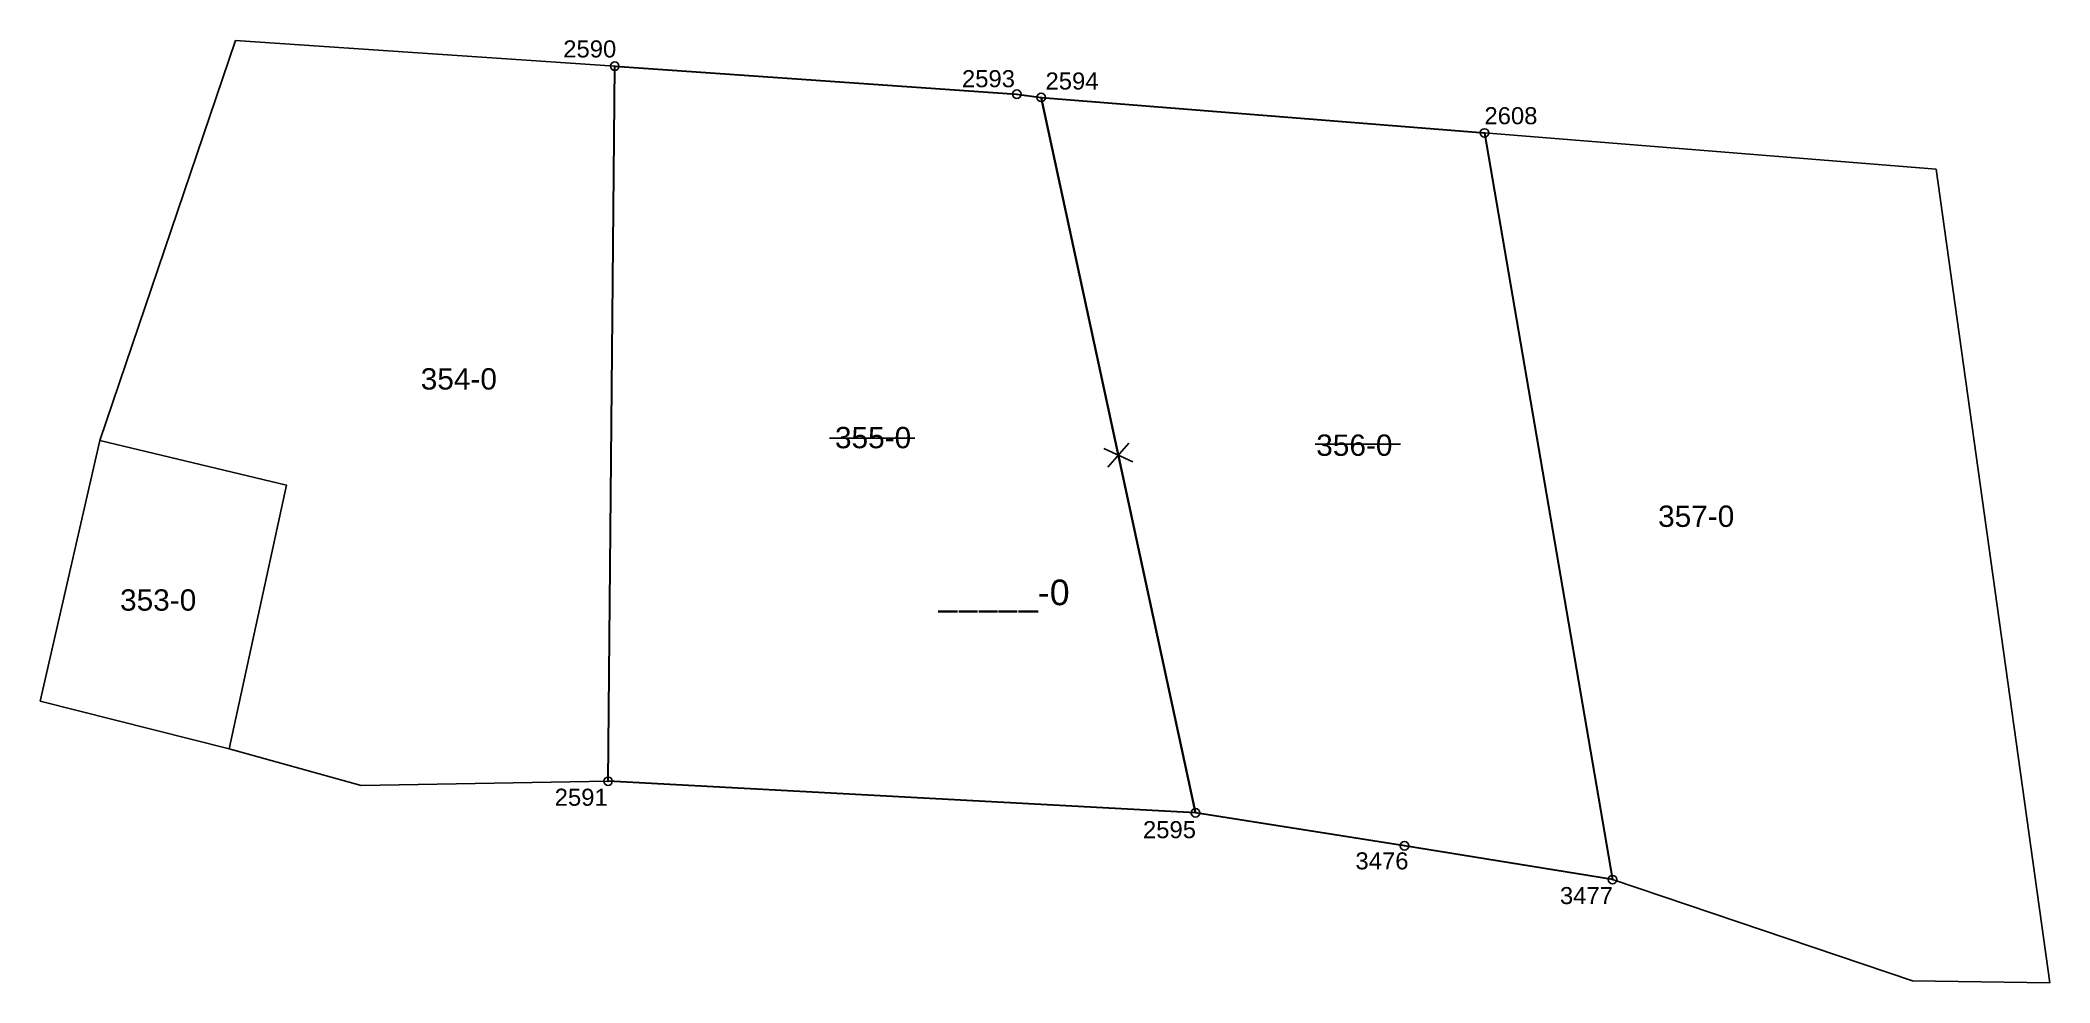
# Model space of a CAD drawing. Header units: metres. Extents: x 7517948 to 7518944, y 4692816 to 4692996.
# Drawn here: x 7518708.7 to 7518944.2, y 4692885.8 to 4692996.3 of the extents above.
import ezdxf

# ---------------------------------------------------------------- set-up
doc = ezdxf.new("R2010")
doc.units = ezdxf.units.M
doc.header["$PDMODE"] = 32
doc.header["$PDSIZE"] = 1
for name, color, linetype in [('Nr e Pikave Gjeodezike te Parceles Baze', 7, 'Continuous'), ('Nr Parceles Baze', 7, 'Continuous'), ('Nr_Parcelave_Fqinje', 8, 'Continuous'), ('Nr_Parceles_Re', 1, 'Continuous'), ('Parcela_Bazë', 7, 'Continuous'), ('Parcelat_Fqinje', 8, 'Continuous'), ('Parcelë_e_Re', 1, 'Continuous'), ('Pikat', 7, 'Continuous')]:
    doc.layers.add(name, color=color, linetype=linetype)
doc.styles.get("Standard").update_dxf_attribs({"font": 'arial.ttf'})

msp = doc.modelspace()

# ---------------------------------------------------------------- linework, layer by layer
at = {"layer": 'Nr Parceles Baze', "color": 1}
for p, q in [((7518801.18, 4692949.63), (7518811.18, 4692949.63)), ((7518858.06, 4692948.91), (7518868.06, 4692948.91))]:
    msp.add_line(p, q, dxfattribs=at)
at = {"layer": 'Parcela_Bazë', "lineweight": 30, "flags": 128}
for points in [[(7518776, 4692993.24), (7518823.12, 4692989.95), (7518825.97, 4692989.58), (7518844.05, 4692905.72), (7518775.22, 4692909.41), (7518776, 4692993.24)], [(7518825.97, 4692989.58), (7518877.91, 4692985.41), (7518892.91, 4692897.88), (7518868.54, 4692901.85), (7518844.05, 4692905.72), (7518825.97, 4692989.58)]]:
    msp.add_lwpolyline(points, dxfattribs=at)
at = {"layer": 'Parcela_Bazë', "color": 1, "flags": 128}
for points in [[(7518836.71, 4692946.86), (7518833.31, 4692948.43)], [(7518836.24, 4692949.06), (7518833.78, 4692946.23)]]:
    msp.add_lwpolyline(points, dxfattribs=at)
at = {"layer": 'Parcelat_Fqinje'}
for points in [[(7518715.68, 4692949.36), (7518731.57, 4692996.24), (7518776, 4692993.24), (7518775.22, 4692909.41), (7518746.3, 4692908.93), (7518730.84, 4692913.2), (7518737.54, 4692944.13), (7518715.68, 4692949.36)], [(7518877.91, 4692985.41), (7518930.83, 4692981.15), (7518944.16, 4692885.78), (7518928.09, 4692886.03), (7518892.91, 4692897.88), (7518877.91, 4692985.41)], [(7518708.68, 4692918.81), (7518715.68, 4692949.36), (7518737.54, 4692944.13), (7518730.84, 4692913.2), (7518708.68, 4692918.81)]]:
    msp.add_lwpolyline(points, dxfattribs=at)
at = {"layer": 'Parcelë_e_Re', "flags": 128}
msp.add_lwpolyline([(7518776, 4692993.24), (7518775.22, 4692909.41), (7518844.05, 4692905.72), (7518868.54, 4692901.85), (7518892.91, 4692897.88), (7518877.91, 4692985.41), (7518825.97, 4692989.58), (7518823.12, 4692989.95)], close=True, dxfattribs=at)
at = {"layer": 'Pikat'}
for p in [(7518776, 4692993.24), (7518823.12, 4692989.95), (7518825.97, 4692989.58), (7518877.91, 4692985.41), (7518775.22, 4692909.41), (7518844.05, 4692905.72), (7518868.54, 4692901.85), (7518892.91, 4692897.88)]:
    msp.add_point(p, dxfattribs=at)

# ---------------------------------------------------------------- texts
at = {"layer": 'Nr e Pikave Gjeodezike te Parceles Baze'}
for s, p in [('2590', (7518769.97, 4692994.26)), ('2593', (7518816.69, 4692990.77)), ('2594', (7518826.48, 4692990.5)), ('2608', (7518877.91, 4692986.43)), ('2591', (7518768.97, 4692906.54)), ('2595', (7518837.9, 4692902.74)), ('3476', (7518862.8, 4692899.08)), ('3477', (7518886.76, 4692895.01))]:
    msp.add_text(s, height=2, dxfattribs=at).set_placement(p)
at = {"layer": 'Nr Parceles Baze'}
for s, p in [('355-0', (7518801.81, 4692948.45)), ('356-0', (7518858.2, 4692947.56))]:
    msp.add_text(s, height=2.5, dxfattribs=at).set_placement(p)
at = {"layer": 'Nr_Parcelave_Fqinje'}
for s, p in [('354-0', (7518753.27, 4692955.33)), ('357-0', (7518898.26, 4692939.23)), ('353-0', (7518718.04, 4692929.41))]:
    msp.add_text(s, height=2.5, dxfattribs=at).set_placement(p)
at = {"layer": 'Nr_Parceles_Re', "insert": (7518813.93, 4692933.05), "char_height": 3, "attachment_point": 1}
msp.add_mtext_dynamic_manual_height_columns('_____-0', width=6.4622, gutter_width=1, heights=[0], dxfattribs=at)

doc.saveas('drawing.dxf')
